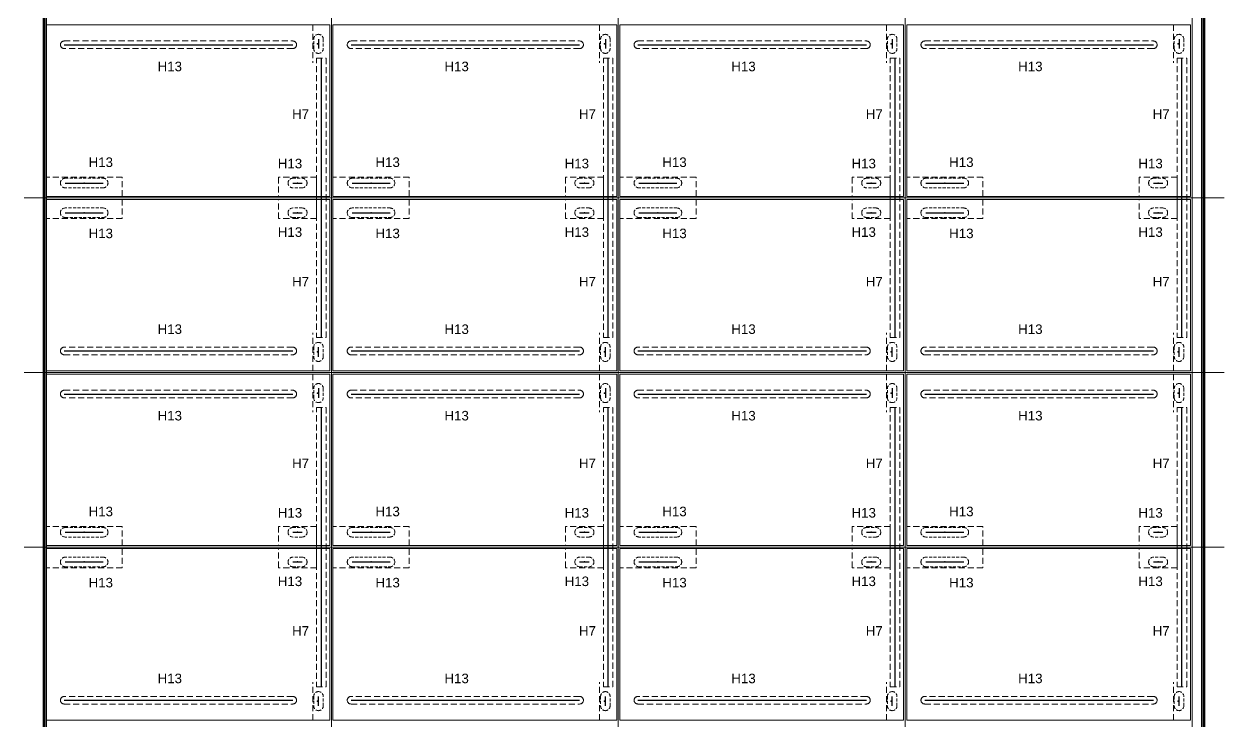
# Model space of a CAD drawing. Header units: millimetres. Extents: x 8271 to 20683, y -3281 to -79.
# Drawn here: x 9951 to 11211, y -1494 to -762 of the extents above; entities that cross this region are included whole.
import ezdxf

# ---------------------------------------------------------------- set-up
doc = ezdxf.new("R2010")
doc.units = ezdxf.units.MM
doc.linetypes.add('HIDDEN', pattern=[9.525, 6.35, -3.175])
doc.linetypes.add('HIDDEN.5x', pattern=[4.7625, 3.175, -1.5875])
doc.layers.add('0-文字', color=2, linetype='Continuous')
doc.layers.add('0-标注', color=7, linetype='Continuous')
for name, color, linetype, lineweight in [('tenon hide', 73, 'HIDDEN.5x', 13), ('层板孔虚线', 163, 'HIDDEN', 13), ('底板框实线', 7, 'Continuous', 20), ('底板框虚线', 73, 'HIDDEN', 13), ('螺杆孔虚线', 6, 'HIDDEN', 13)]:
    doc.layers.add(name, color=color, linetype=linetype, lineweight=lineweight)
doc.styles.get("Standard").update_dxf_attribs({"font": 'arial.ttf'})

msp = doc.modelspace()

# ---------------------------------------------------------------- linework, layer by layer
at = {"linetype": 'HIDDEN'}
for p in [(10259.443, -783.267), (10560.643, -783.267), (10861.843, -783.267), (11163.043, -783.267), (10014.443, -929.267), (10238.443, -929.267), (10315.643, -929.267), (10539.643, -929.267), (10616.843, -929.267), (10840.843, -929.267), (10918.043, -929.267), (11142.043, -929.267), (10014.443, -960.467), (10238.443, -960.467), (10315.643, -960.467), (10539.643, -960.467), (10616.843, -960.467), (10840.843, -960.467), (10918.043, -960.467), (11142.043, -960.467), (10259.443, -1106.467), (10560.643, -1106.467), (10861.843, -1106.467), (11163.043, -1106.467), (10259.443, -1149.667), (10560.643, -1149.667), (10861.843, -1149.667), (11163.043, -1149.667), (10014.443, -1295.667), (10238.443, -1295.667), (10315.643, -1295.667), (10539.643, -1295.667), (10616.843, -1295.667), (10840.843, -1295.667), (10918.043, -1295.667), (11142.043, -1295.667), (10014.443, -1326.867), (10238.443, -1326.867), (10315.643, -1326.867), (10539.643, -1326.867), (10616.843, -1326.867), (10840.843, -1326.867), (10918.043, -1326.867), (11142.043, -1326.867), (10259.443, -1472.867), (10560.643, -1472.867), (10861.843, -1472.867), (11163.043, -1472.867)]:
    msp.add_point(p, dxfattribs=at)
at = {"layer": '0-标注'}
for p, q in [((10260.443, -778.267), (10260.443, -788.267)), ((10561.643, -778.267), (10561.643, -788.267)), ((10862.843, -778.267), (10862.843, -788.267)), ((11164.043, -778.267), (11164.043, -788.267)), ((9993.443, -784.267), (10233.443, -784.267)), ((10294.643, -784.267), (10534.643, -784.267)), ((10595.843, -784.267), (10835.843, -784.267)), ((10897.043, -784.267), (11137.043, -784.267)), ((10263.443, -1091.467), (10263.443, -798.267)), ((10564.643, -1091.467), (10564.643, -798.267)), ((10865.843, -1091.467), (10865.843, -798.267)), ((11167.043, -1091.467), (11167.043, -798.267)), ((9994.443, -929.267), (10034.443, -929.267)), ((10233.443, -929.267), (10243.443, -929.267)), ((10295.643, -929.267), (10335.643, -929.267)), ((10534.643, -929.267), (10544.643, -929.267)), ((10596.843, -929.267), (10636.843, -929.267)), ((10835.843, -929.267), (10845.843, -929.267)), ((10898.043, -929.267), (10938.043, -929.267)), ((11137.043, -929.267), (11147.043, -929.267)), ((9994.443, -960.467), (10034.443, -960.467)), ((10233.443, -960.467), (10243.443, -960.467)), ((10295.643, -960.467), (10335.643, -960.467)), ((10534.643, -960.467), (10544.643, -960.467)), ((10596.843, -960.467), (10636.843, -960.467)), ((10835.843, -960.467), (10845.843, -960.467)), ((10898.043, -960.467), (10938.043, -960.467)), ((11137.043, -960.467), (11147.043, -960.467)), ((9993.443, -1105.467), (10233.443, -1105.467)), ((10260.443, -1111.467), (10260.443, -1101.467)), ((10294.643, -1105.467), (10534.643, -1105.467)), ((10561.643, -1111.467), (10561.643, -1101.467)), ((10595.843, -1105.467), (10835.843, -1105.467)), ((10862.843, -1111.467), (10862.843, -1101.467)), ((10897.043, -1105.467), (11137.043, -1105.467)), ((11164.043, -1111.467), (11164.043, -1101.467)), ((10260.443, -1144.667), (10260.443, -1154.667)), ((10561.643, -1144.667), (10561.643, -1154.667)), ((10862.843, -1144.667), (10862.843, -1154.667)), ((11164.043, -1144.667), (11164.043, -1154.667)), ((9993.443, -1150.667), (10233.443, -1150.667)), ((10294.643, -1150.667), (10534.643, -1150.667)), ((10595.843, -1150.667), (10835.843, -1150.667)), ((10897.043, -1150.667), (11137.043, -1150.667)), ((10263.443, -1457.867), (10263.443, -1164.667)), ((10564.643, -1457.867), (10564.643, -1164.667)), ((10865.843, -1457.867), (10865.843, -1164.667)), ((11167.043, -1457.867), (11167.043, -1164.667)), ((9994.443, -1295.667), (10034.443, -1295.667)), ((10233.443, -1295.667), (10243.443, -1295.667)), ((10295.643, -1295.667), (10335.643, -1295.667)), ((10534.643, -1295.667), (10544.643, -1295.667)), ((10596.843, -1295.667), (10636.843, -1295.667)), ((10835.843, -1295.667), (10845.843, -1295.667)), ((10898.043, -1295.667), (10938.043, -1295.667)), ((11137.043, -1295.667), (11147.043, -1295.667)), ((9994.443, -1326.867), (10034.443, -1326.867)), ((10233.443, -1326.867), (10243.443, -1326.867)), ((10295.643, -1326.867), (10335.643, -1326.867)), ((10534.643, -1326.867), (10544.643, -1326.867)), ((10596.843, -1326.867), (10636.843, -1326.867)), ((10835.843, -1326.867), (10845.843, -1326.867)), ((10898.043, -1326.867), (10938.043, -1326.867)), ((11137.043, -1326.867), (11147.043, -1326.867)), ((9993.443, -1471.867), (10233.443, -1471.867)), ((10260.443, -1477.867), (10260.443, -1467.867)), ((10294.643, -1471.867), (10534.643, -1471.867)), ((10561.643, -1477.867), (10561.643, -1467.867)), ((10595.843, -1471.867), (10835.843, -1471.867)), ((10862.843, -1477.867), (10862.843, -1467.867)), ((10897.043, -1471.867), (11137.043, -1471.867)), ((11164.043, -1477.867), (11164.043, -1467.867))]:
    msp.add_line(p, q, dxfattribs=at)
for points in [[(9971.243, -2595.267), (11191.243, -2595.267), (11191.243, -155.267), (9971.243, -155.267)], [(9974.443, -2592.067), (11188.043, -2592.067), (11188.043, -158.467), (9974.443, -158.467)]]:
    msp.add_lwpolyline(points, close=True, dxfattribs=at)
at = {"layer": '0-标注', "color": 1}
msp.add_lwpolyline([(9972.843, -2593.667), (11189.643, -2593.667), (11189.643, -156.867), (9972.843, -156.867)], close=True, dxfattribs=at)
at = {"layer": 'tenon hide', "linetype": 'HIDDEN.5x'}
for p, q in [((9989.443, -929.267), (9989.443, -929.267)), ((9994.443, -924.267), (10034.443, -924.267)), ((10039.443, -929.267), (10039.443, -929.267)), ((10228.443, -929.267), (10228.443, -929.267)), ((10233.443, -924.267), (10243.443, -924.267)), ((10248.443, -929.267), (10248.443, -929.267)), ((10290.643, -929.267), (10290.643, -929.267)), ((10295.643, -924.267), (10335.643, -924.267)), ((10340.643, -929.267), (10340.643, -929.267)), ((10529.643, -929.267), (10529.643, -929.267)), ((10534.643, -924.267), (10544.643, -924.267)), ((10549.643, -929.267), (10549.643, -929.267)), ((10591.843, -929.267), (10591.843, -929.267)), ((10596.843, -924.267), (10636.843, -924.267)), ((10641.843, -929.267), (10641.843, -929.267)), ((10830.843, -929.267), (10830.843, -929.267)), ((10835.843, -924.267), (10845.843, -924.267)), ((10850.843, -929.267), (10850.843, -929.267)), ((10893.043, -929.267), (10893.043, -929.267)), ((10898.043, -924.267), (10938.043, -924.267)), ((10943.043, -929.267), (10943.043, -929.267)), ((11132.043, -929.267), (11132.043, -929.267)), ((11137.043, -924.267), (11147.043, -924.267)), ((11152.043, -929.267), (11152.043, -929.267)), ((10034.443, -934.267), (9994.443, -934.267)), ((10243.443, -934.267), (10233.443, -934.267)), ((10335.643, -934.267), (10295.643, -934.267)), ((10544.643, -934.267), (10534.643, -934.267)), ((10636.843, -934.267), (10596.843, -934.267)), ((10845.843, -934.267), (10835.843, -934.267)), ((10938.043, -934.267), (10898.043, -934.267)), ((11147.043, -934.267), (11137.043, -934.267)), ((10034.443, -955.467), (9994.443, -955.467)), ((10243.443, -955.467), (10233.443, -955.467)), ((10335.643, -955.467), (10295.643, -955.467)), ((10544.643, -955.467), (10534.643, -955.467)), ((10636.843, -955.467), (10596.843, -955.467)), ((10845.843, -955.467), (10835.843, -955.467)), ((10938.043, -955.467), (10898.043, -955.467)), ((11147.043, -955.467), (11137.043, -955.467)), ((9989.443, -960.467), (9989.443, -960.467)), ((9994.443, -965.467), (10034.443, -965.467)), ((10039.443, -960.467), (10039.443, -960.467)), ((10228.443, -960.467), (10228.443, -960.467)), ((10233.443, -965.467), (10243.443, -965.467)), ((10248.443, -960.467), (10248.443, -960.467)), ((10290.643, -960.467), (10290.643, -960.467)), ((10295.643, -965.467), (10335.643, -965.467)), ((10340.643, -960.467), (10340.643, -960.467)), ((10529.643, -960.467), (10529.643, -960.467)), ((10534.643, -965.467), (10544.643, -965.467)), ((10549.643, -960.467), (10549.643, -960.467)), ((10591.843, -960.467), (10591.843, -960.467)), ((10596.843, -965.467), (10636.843, -965.467)), ((10641.843, -960.467), (10641.843, -960.467)), ((10830.843, -960.467), (10830.843, -960.467)), ((10835.843, -965.467), (10845.843, -965.467)), ((10850.843, -960.467), (10850.843, -960.467)), ((10893.043, -960.467), (10893.043, -960.467)), ((10898.043, -965.467), (10938.043, -965.467)), ((10943.043, -960.467), (10943.043, -960.467)), ((11132.043, -960.467), (11132.043, -960.467)), ((11137.043, -965.467), (11147.043, -965.467)), ((11152.043, -960.467), (11152.043, -960.467)), ((9989.443, -1295.667), (9989.443, -1295.667)), ((9994.443, -1290.667), (10034.443, -1290.667)), ((10039.443, -1295.667), (10039.443, -1295.667)), ((10228.443, -1295.667), (10228.443, -1295.667)), ((10233.443, -1290.667), (10243.443, -1290.667)), ((10248.443, -1295.667), (10248.443, -1295.667)), ((10290.643, -1295.667), (10290.643, -1295.667)), ((10295.643, -1290.667), (10335.643, -1290.667)), ((10340.643, -1295.667), (10340.643, -1295.667)), ((10529.643, -1295.667), (10529.643, -1295.667)), ((10534.643, -1290.667), (10544.643, -1290.667)), ((10549.643, -1295.667), (10549.643, -1295.667)), ((10591.843, -1295.667), (10591.843, -1295.667)), ((10596.843, -1290.667), (10636.843, -1290.667)), ((10641.843, -1295.667), (10641.843, -1295.667)), ((10830.843, -1295.667), (10830.843, -1295.667)), ((10835.843, -1290.667), (10845.843, -1290.667)), ((10850.843, -1295.667), (10850.843, -1295.667)), ((10893.043, -1295.667), (10893.043, -1295.667)), ((10898.043, -1290.667), (10938.043, -1290.667)), ((10943.043, -1295.667), (10943.043, -1295.667)), ((11132.043, -1295.667), (11132.043, -1295.667)), ((11137.043, -1290.667), (11147.043, -1290.667)), ((11152.043, -1295.667), (11152.043, -1295.667)), ((10034.443, -1300.667), (9994.443, -1300.667)), ((10243.443, -1300.667), (10233.443, -1300.667)), ((10335.643, -1300.667), (10295.643, -1300.667)), ((10544.643, -1300.667), (10534.643, -1300.667)), ((10636.843, -1300.667), (10596.843, -1300.667)), ((10845.843, -1300.667), (10835.843, -1300.667)), ((10938.043, -1300.667), (10898.043, -1300.667)), ((11147.043, -1300.667), (11137.043, -1300.667)), ((10034.443, -1321.867), (9994.443, -1321.867)), ((10243.443, -1321.867), (10233.443, -1321.867)), ((10335.643, -1321.867), (10295.643, -1321.867)), ((10544.643, -1321.867), (10534.643, -1321.867)), ((10636.843, -1321.867), (10596.843, -1321.867)), ((10845.843, -1321.867), (10835.843, -1321.867)), ((10938.043, -1321.867), (10898.043, -1321.867)), ((11147.043, -1321.867), (11137.043, -1321.867)), ((9989.443, -1326.867), (9989.443, -1326.867)), ((9994.443, -1331.867), (10034.443, -1331.867)), ((10039.443, -1326.867), (10039.443, -1326.867)), ((10228.443, -1326.867), (10228.443, -1326.867)), ((10233.443, -1331.867), (10243.443, -1331.867)), ((10248.443, -1326.867), (10248.443, -1326.867)), ((10290.643, -1326.867), (10290.643, -1326.867)), ((10295.643, -1331.867), (10335.643, -1331.867)), ((10340.643, -1326.867), (10340.643, -1326.867)), ((10529.643, -1326.867), (10529.643, -1326.867)), ((10534.643, -1331.867), (10544.643, -1331.867)), ((10549.643, -1326.867), (10549.643, -1326.867)), ((10591.843, -1326.867), (10591.843, -1326.867)), ((10596.843, -1331.867), (10636.843, -1331.867)), ((10641.843, -1326.867), (10641.843, -1326.867)), ((10830.843, -1326.867), (10830.843, -1326.867)), ((10835.843, -1331.867), (10845.843, -1331.867)), ((10850.843, -1326.867), (10850.843, -1326.867)), ((10893.043, -1326.867), (10893.043, -1326.867)), ((10898.043, -1331.867), (10938.043, -1331.867)), ((10943.043, -1326.867), (10943.043, -1326.867)), ((11132.043, -1326.867), (11132.043, -1326.867)), ((11137.043, -1331.867), (11147.043, -1331.867)), ((11152.043, -1326.867), (11152.043, -1326.867))]:
    msp.add_line(p, q, dxfattribs=at)
for points in [[(10265.443, -778.267), (10265.443, -788.267, -0.41421356), (10260.443, -793.267), (10260.443, -793.267, -0.41421356), (10255.443, -788.267), (10255.443, -778.267, -0.41421356), (10260.443, -773.267), (10260.443, -773.267, -0.41421356)], [(10566.643, -778.267), (10566.643, -788.267, -0.41421356), (10561.643, -793.267), (10561.643, -793.267, -0.41421356), (10556.643, -788.267), (10556.643, -778.267, -0.41421356), (10561.643, -773.267), (10561.643, -773.267, -0.41421356)], [(10867.843, -778.267), (10867.843, -788.267, -0.41421356), (10862.843, -793.267), (10862.843, -793.267, -0.41421356), (10857.843, -788.267), (10857.843, -778.267, -0.41421356), (10862.843, -773.267), (10862.843, -773.267, -0.41421356)], [(11169.043, -778.267), (11169.043, -788.267, -0.41421356), (11164.043, -793.267), (11164.043, -793.267, -0.41421356), (11159.043, -788.267), (11159.043, -778.267, -0.41421356), (11164.043, -773.267), (11164.043, -773.267, -0.41421356)], [(10265.443, -1111.467), (10265.443, -1101.467, 0.41421356), (10260.443, -1096.467), (10260.443, -1096.467, 0.41421356), (10255.443, -1101.467), (10255.443, -1111.467, 0.41421356), (10260.443, -1116.467), (10260.443, -1116.467, 0.41421356)], [(10566.643, -1111.467), (10566.643, -1101.467, 0.41421356), (10561.643, -1096.467), (10561.643, -1096.467, 0.41421356), (10556.643, -1101.467), (10556.643, -1111.467, 0.41421356), (10561.643, -1116.467), (10561.643, -1116.467, 0.41421356)], [(10867.843, -1111.467), (10867.843, -1101.467, 0.41421356), (10862.843, -1096.467), (10862.843, -1096.467, 0.41421356), (10857.843, -1101.467), (10857.843, -1111.467, 0.41421356), (10862.843, -1116.467), (10862.843, -1116.467, 0.41421356)], [(11169.043, -1111.467), (11169.043, -1101.467, 0.41421356), (11164.043, -1096.467), (11164.043, -1096.467, 0.41421356), (11159.043, -1101.467), (11159.043, -1111.467, 0.41421356), (11164.043, -1116.467), (11164.043, -1116.467, 0.41421356)], [(10265.443, -1144.667), (10265.443, -1154.667, -0.41421356), (10260.443, -1159.667), (10260.443, -1159.667, -0.41421356), (10255.443, -1154.667), (10255.443, -1144.667, -0.41421356), (10260.443, -1139.667), (10260.443, -1139.667, -0.41421356)], [(10566.643, -1144.667), (10566.643, -1154.667, -0.41421356), (10561.643, -1159.667), (10561.643, -1159.667, -0.41421356), (10556.643, -1154.667), (10556.643, -1144.667, -0.41421356), (10561.643, -1139.667), (10561.643, -1139.667, -0.41421356)], [(10867.843, -1144.667), (10867.843, -1154.667, -0.41421356), (10862.843, -1159.667), (10862.843, -1159.667, -0.41421356), (10857.843, -1154.667), (10857.843, -1144.667, -0.41421356), (10862.843, -1139.667), (10862.843, -1139.667, -0.41421356)], [(11169.043, -1144.667), (11169.043, -1154.667, -0.41421356), (11164.043, -1159.667), (11164.043, -1159.667, -0.41421356), (11159.043, -1154.667), (11159.043, -1144.667, -0.41421356), (11164.043, -1139.667), (11164.043, -1139.667, -0.41421356)], [(10265.443, -1477.867), (10265.443, -1467.867, 0.41421356), (10260.443, -1462.867), (10260.443, -1462.867, 0.41421356), (10255.443, -1467.867), (10255.443, -1477.867, 0.41421356), (10260.443, -1482.867), (10260.443, -1482.867, 0.41421356)], [(10566.643, -1477.867), (10566.643, -1467.867, 0.41421356), (10561.643, -1462.867), (10561.643, -1462.867, 0.41421356), (10556.643, -1467.867), (10556.643, -1477.867, 0.41421356), (10561.643, -1482.867), (10561.643, -1482.867, 0.41421356)], [(10867.843, -1477.867), (10867.843, -1467.867, 0.41421356), (10862.843, -1462.867), (10862.843, -1462.867, 0.41421356), (10857.843, -1467.867), (10857.843, -1477.867, 0.41421356), (10862.843, -1482.867), (10862.843, -1482.867, 0.41421356)], [(11169.043, -1477.867), (11169.043, -1467.867, 0.41421356), (11164.043, -1462.867), (11164.043, -1462.867, 0.41421356), (11159.043, -1467.867), (11159.043, -1477.867, 0.41421356), (11164.043, -1482.867), (11164.043, -1482.867, 0.41421356)]]:
    msp.add_lwpolyline(points, format="xyb", close=True, dxfattribs=at)
for centre, start, end in [((9994.443, -929.267), 90, 180), ((9994.443, -929.267), 180, 270), ((10034.443, -929.267), 0, 90), ((10034.443, -929.267), 270, 0), ((10233.443, -929.267), 90, 180), ((10233.443, -929.267), 180, 270), ((10243.443, -929.267), 0, 90), ((10243.443, -929.267), 270, 0), ((10295.643, -929.267), 90, 180), ((10295.643, -929.267), 180, 270), ((10335.643, -929.267), 0, 90), ((10335.643, -929.267), 270, 0), ((10534.643, -929.267), 90, 180), ((10534.643, -929.267), 180, 270), ((10544.643, -929.267), 0, 90), ((10544.643, -929.267), 270, 0), ((10596.843, -929.267), 90, 180), ((10596.843, -929.267), 180, 270), ((10636.843, -929.267), 0, 90), ((10636.843, -929.267), 270, 0), ((10835.843, -929.267), 90, 180), ((10835.843, -929.267), 180, 270), ((10845.843, -929.267), 0, 90), ((10845.843, -929.267), 270, 0), ((10898.043, -929.267), 90, 180), ((10898.043, -929.267), 180, 270), ((10938.043, -929.267), 0, 90), ((10938.043, -929.267), 270, 0), ((11137.043, -929.267), 90, 180), ((11137.043, -929.267), 180, 270), ((11147.043, -929.267), 0, 90), ((11147.043, -929.267), 270, 0), ((9994.443, -960.467), 90, 180), ((10034.443, -960.467), 0, 90), ((10233.443, -960.467), 90, 180), ((10243.443, -960.467), 0, 90), ((10295.643, -960.467), 90, 180), ((10335.643, -960.467), 0, 90), ((10534.643, -960.467), 90, 180), ((10544.643, -960.467), 0, 90), ((10596.843, -960.467), 90, 180), ((10636.843, -960.467), 0, 90), ((10835.843, -960.467), 90, 180), ((10845.843, -960.467), 0, 90), ((10898.043, -960.467), 90, 180), ((10938.043, -960.467), 0, 90), ((11137.043, -960.467), 90, 180), ((11147.043, -960.467), 0, 90), ((9994.443, -960.467), 180, 270), ((10034.443, -960.467), 270, 0), ((10233.443, -960.467), 180, 270), ((10243.443, -960.467), 270, 0), ((10295.643, -960.467), 180, 270), ((10335.643, -960.467), 270, 0), ((10534.643, -960.467), 180, 270), ((10544.643, -960.467), 270, 0), ((10596.843, -960.467), 180, 270), ((10636.843, -960.467), 270, 0), ((10835.843, -960.467), 180, 270), ((10845.843, -960.467), 270, 0), ((10898.043, -960.467), 180, 270), ((10938.043, -960.467), 270, 0), ((11137.043, -960.467), 180, 270), ((11147.043, -960.467), 270, 0), ((9994.443, -1295.667), 90, 180), ((9994.443, -1295.667), 180, 270), ((10034.443, -1295.667), 0, 90), ((10034.443, -1295.667), 270, 0), ((10233.443, -1295.667), 90, 180), ((10233.443, -1295.667), 180, 270), ((10243.443, -1295.667), 0, 90), ((10243.443, -1295.667), 270, 0), ((10295.643, -1295.667), 90, 180), ((10295.643, -1295.667), 180, 270), ((10335.643, -1295.667), 0, 90), ((10335.643, -1295.667), 270, 0), ((10534.643, -1295.667), 90, 180), ((10534.643, -1295.667), 180, 270), ((10544.643, -1295.667), 0, 90), ((10544.643, -1295.667), 270, 0), ((10596.843, -1295.667), 90, 180), ((10596.843, -1295.667), 180, 270), ((10636.843, -1295.667), 0, 90), ((10636.843, -1295.667), 270, 0), ((10835.843, -1295.667), 90, 180), ((10835.843, -1295.667), 180, 270), ((10845.843, -1295.667), 0, 90), ((10845.843, -1295.667), 270, 0), ((10898.043, -1295.667), 90, 180), ((10898.043, -1295.667), 180, 270), ((10938.043, -1295.667), 0, 90), ((10938.043, -1295.667), 270, 0), ((11137.043, -1295.667), 90, 180), ((11137.043, -1295.667), 180, 270), ((11147.043, -1295.667), 0, 90), ((11147.043, -1295.667), 270, 0), ((9994.443, -1326.867), 90, 180), ((10034.443, -1326.867), 0, 90), ((10233.443, -1326.867), 90, 180), ((10243.443, -1326.867), 0, 90), ((10295.643, -1326.867), 90, 180), ((10335.643, -1326.867), 0, 90), ((10534.643, -1326.867), 90, 180), ((10544.643, -1326.867), 0, 90), ((10596.843, -1326.867), 90, 180), ((10636.843, -1326.867), 0, 90), ((10835.843, -1326.867), 90, 180), ((10845.843, -1326.867), 0, 90), ((10898.043, -1326.867), 90, 180), ((10938.043, -1326.867), 0, 90), ((11137.043, -1326.867), 90, 180), ((11147.043, -1326.867), 0, 90), ((9994.443, -1326.867), 180, 270), ((10034.443, -1326.867), 270, 0), ((10233.443, -1326.867), 180, 270), ((10243.443, -1326.867), 270, 0), ((10295.643, -1326.867), 180, 270), ((10335.643, -1326.867), 270, 0), ((10534.643, -1326.867), 180, 270), ((10544.643, -1326.867), 270, 0), ((10596.843, -1326.867), 180, 270), ((10636.843, -1326.867), 270, 0), ((10835.843, -1326.867), 180, 270), ((10845.843, -1326.867), 270, 0), ((10898.043, -1326.867), 180, 270), ((10938.043, -1326.867), 270, 0), ((11137.043, -1326.867), 180, 270), ((11147.043, -1326.867), 270, 0)]:
    msp.add_arc(centre, 5, start, end, dxfattribs=at)
at = {"layer": '层板孔虚线'}
for p, q in [((9974.443, -923.267), (9974.443, -943.267)), ((10054.443, -923.267), (9974.443, -923.267)), ((10054.443, -943.267), (10054.443, -923.267)), ((10218.443, -923.267), (10218.443, -943.267)), ((10258.443, -923.267), (10218.443, -923.267)), ((10258.443, -943.267), (10258.443, -923.267)), ((10275.643, -923.267), (10275.643, -943.267)), ((10355.643, -923.267), (10275.643, -923.267)), ((10355.643, -943.267), (10355.643, -923.267)), ((10519.643, -923.267), (10519.643, -943.267)), ((10559.643, -923.267), (10519.643, -923.267)), ((10559.643, -943.267), (10559.643, -923.267)), ((10576.843, -923.267), (10576.843, -943.267)), ((10656.843, -923.267), (10576.843, -923.267)), ((10656.843, -943.267), (10656.843, -923.267)), ((10820.843, -923.267), (10820.843, -943.267)), ((10860.843, -923.267), (10820.843, -923.267)), ((10860.843, -943.267), (10860.843, -923.267)), ((10878.043, -923.267), (10878.043, -943.267)), ((10958.043, -923.267), (10878.043, -923.267)), ((10958.043, -943.267), (10958.043, -923.267)), ((11122.043, -923.267), (11122.043, -943.267)), ((11162.043, -923.267), (11122.043, -923.267)), ((11162.043, -943.267), (11162.043, -923.267)), ((9974.443, -943.267), (10054.443, -943.267)), ((10218.443, -943.267), (10258.443, -943.267)), ((10275.643, -943.267), (10355.643, -943.267)), ((10519.643, -943.267), (10559.643, -943.267)), ((10576.843, -943.267), (10656.843, -943.267)), ((10820.843, -943.267), (10860.843, -943.267)), ((10878.043, -943.267), (10958.043, -943.267)), ((11122.043, -943.267), (11162.043, -943.267)), ((9974.443, -966.467), (9974.443, -946.467)), ((9974.443, -946.467), (10054.443, -946.467)), ((10054.443, -946.467), (10054.443, -966.467)), ((10218.443, -966.467), (10218.443, -946.467)), ((10218.443, -946.467), (10258.443, -946.467)), ((10258.443, -946.467), (10258.443, -966.467)), ((10275.643, -966.467), (10275.643, -946.467)), ((10275.643, -946.467), (10355.643, -946.467)), ((10355.643, -946.467), (10355.643, -966.467)), ((10519.643, -966.467), (10519.643, -946.467)), ((10519.643, -946.467), (10559.643, -946.467)), ((10559.643, -946.467), (10559.643, -966.467)), ((10576.843, -966.467), (10576.843, -946.467)), ((10576.843, -946.467), (10656.843, -946.467)), ((10656.843, -946.467), (10656.843, -966.467)), ((10820.843, -966.467), (10820.843, -946.467)), ((10820.843, -946.467), (10860.843, -946.467)), ((10860.843, -946.467), (10860.843, -966.467)), ((10878.043, -966.467), (10878.043, -946.467)), ((10878.043, -946.467), (10958.043, -946.467)), ((10958.043, -946.467), (10958.043, -966.467)), ((11122.043, -966.467), (11122.043, -946.467)), ((11122.043, -946.467), (11162.043, -946.467)), ((11162.043, -946.467), (11162.043, -966.467)), ((10054.443, -966.467), (9974.443, -966.467)), ((10258.443, -966.467), (10218.443, -966.467)), ((10355.643, -966.467), (10275.643, -966.467)), ((10559.643, -966.467), (10519.643, -966.467)), ((10656.843, -966.467), (10576.843, -966.467)), ((10860.843, -966.467), (10820.843, -966.467)), ((10958.043, -966.467), (10878.043, -966.467)), ((11162.043, -966.467), (11122.043, -966.467)), ((9974.443, -1289.667), (9974.443, -1309.667)), ((10054.443, -1289.667), (9974.443, -1289.667)), ((10054.443, -1309.667), (10054.443, -1289.667)), ((10218.443, -1289.667), (10218.443, -1309.667)), ((10258.443, -1289.667), (10218.443, -1289.667)), ((10258.443, -1309.667), (10258.443, -1289.667)), ((10275.643, -1289.667), (10275.643, -1309.667)), ((10355.643, -1289.667), (10275.643, -1289.667)), ((10355.643, -1309.667), (10355.643, -1289.667)), ((10519.643, -1289.667), (10519.643, -1309.667)), ((10559.643, -1289.667), (10519.643, -1289.667)), ((10559.643, -1309.667), (10559.643, -1289.667)), ((10576.843, -1289.667), (10576.843, -1309.667)), ((10656.843, -1289.667), (10576.843, -1289.667)), ((10656.843, -1309.667), (10656.843, -1289.667)), ((10820.843, -1289.667), (10820.843, -1309.667)), ((10860.843, -1289.667), (10820.843, -1289.667)), ((10860.843, -1309.667), (10860.843, -1289.667)), ((10878.043, -1289.667), (10878.043, -1309.667)), ((10958.043, -1289.667), (10878.043, -1289.667)), ((10958.043, -1309.667), (10958.043, -1289.667)), ((11122.043, -1289.667), (11122.043, -1309.667)), ((11162.043, -1289.667), (11122.043, -1289.667)), ((11162.043, -1309.667), (11162.043, -1289.667)), ((9974.443, -1309.667), (10054.443, -1309.667)), ((10218.443, -1309.667), (10258.443, -1309.667)), ((10275.643, -1309.667), (10355.643, -1309.667)), ((10519.643, -1309.667), (10559.643, -1309.667)), ((10576.843, -1309.667), (10656.843, -1309.667)), ((10820.843, -1309.667), (10860.843, -1309.667)), ((10878.043, -1309.667), (10958.043, -1309.667)), ((11122.043, -1309.667), (11162.043, -1309.667)), ((9974.443, -1332.867), (9974.443, -1312.867)), ((9974.443, -1312.867), (10054.443, -1312.867)), ((10054.443, -1312.867), (10054.443, -1332.867)), ((10218.443, -1332.867), (10218.443, -1312.867)), ((10218.443, -1312.867), (10258.443, -1312.867)), ((10258.443, -1312.867), (10258.443, -1332.867)), ((10275.643, -1332.867), (10275.643, -1312.867)), ((10275.643, -1312.867), (10355.643, -1312.867)), ((10355.643, -1312.867), (10355.643, -1332.867)), ((10519.643, -1332.867), (10519.643, -1312.867)), ((10519.643, -1312.867), (10559.643, -1312.867)), ((10559.643, -1312.867), (10559.643, -1332.867)), ((10576.843, -1332.867), (10576.843, -1312.867)), ((10576.843, -1312.867), (10656.843, -1312.867)), ((10656.843, -1312.867), (10656.843, -1332.867)), ((10820.843, -1332.867), (10820.843, -1312.867)), ((10820.843, -1312.867), (10860.843, -1312.867)), ((10860.843, -1312.867), (10860.843, -1332.867)), ((10878.043, -1332.867), (10878.043, -1312.867)), ((10878.043, -1312.867), (10958.043, -1312.867)), ((10958.043, -1312.867), (10958.043, -1332.867)), ((11122.043, -1332.867), (11122.043, -1312.867)), ((11122.043, -1312.867), (11162.043, -1312.867)), ((11162.043, -1312.867), (11162.043, -1332.867)), ((10054.443, -1332.867), (9974.443, -1332.867)), ((10258.443, -1332.867), (10218.443, -1332.867)), ((10355.643, -1332.867), (10275.643, -1332.867)), ((10559.643, -1332.867), (10519.643, -1332.867)), ((10656.843, -1332.867), (10576.843, -1332.867)), ((10860.843, -1332.867), (10820.843, -1332.867)), ((10958.043, -1332.867), (10878.043, -1332.867)), ((11162.043, -1332.867), (11122.043, -1332.867))]:
    msp.add_line(p, q, dxfattribs=at)
at = {"layer": '底板框实线', "color": 1}
for p, q in [((9972.843, -2615.267), (9972.843, -147.695)), ((10274.043, -2615.267), (10274.043, -147.695)), ((10575.243, -2615.267), (10575.243, -147.695)), ((10876.443, -2615.267), (10876.443, -147.695)), ((11177.643, -2615.267), (11177.643, -147.695)), ((11211.243, -944.867), (9951.243, -944.867)), ((11211.243, -1128.067), (9951.243, -1128.067)), ((11211.243, -1311.267), (9951.243, -1311.267))]:
    msp.add_line(p, q, dxfattribs=at)
at = {"layer": '底板框实线'}
for p, q in [((9974.443, -943.267), (9974.443, -763.267)), ((9974.443, -763.267), (10272.443, -763.267)), ((10272.443, -763.267), (10272.443, -943.267)), ((10275.643, -943.267), (10275.643, -763.267)), ((10275.643, -763.267), (10573.643, -763.267)), ((10573.643, -763.267), (10573.643, -943.267)), ((10576.843, -943.267), (10576.843, -763.267)), ((10576.843, -763.267), (10874.843, -763.267)), ((10874.843, -763.267), (10874.843, -943.267)), ((10878.043, -943.267), (10878.043, -763.267)), ((10878.043, -763.267), (11176.043, -763.267)), ((11176.043, -763.267), (11176.043, -943.267)), ((10272.443, -943.267), (9974.443, -943.267)), ((10573.643, -943.267), (10275.643, -943.267)), ((10874.843, -943.267), (10576.843, -943.267)), ((11176.043, -943.267), (10878.043, -943.267)), ((9974.443, -946.467), (9974.443, -1126.467)), ((10272.443, -946.467), (9974.443, -946.467)), ((10272.443, -1126.467), (10272.443, -946.467)), ((10275.643, -946.467), (10275.643, -1126.467)), ((10573.643, -946.467), (10275.643, -946.467)), ((10573.643, -1126.467), (10573.643, -946.467)), ((10576.843, -946.467), (10576.843, -1126.467)), ((10874.843, -946.467), (10576.843, -946.467)), ((10874.843, -1126.467), (10874.843, -946.467)), ((10878.043, -946.467), (10878.043, -1126.467)), ((11176.043, -946.467), (10878.043, -946.467)), ((11176.043, -1126.467), (11176.043, -946.467)), ((9974.443, -1126.467), (10272.443, -1126.467)), ((9974.443, -1309.667), (9974.443, -1129.667)), ((9974.443, -1129.667), (10272.443, -1129.667)), ((10272.443, -1129.667), (10272.443, -1309.667)), ((10275.643, -1126.467), (10573.643, -1126.467)), ((10275.643, -1309.667), (10275.643, -1129.667)), ((10275.643, -1129.667), (10573.643, -1129.667)), ((10573.643, -1129.667), (10573.643, -1309.667)), ((10576.843, -1126.467), (10874.843, -1126.467)), ((10576.843, -1309.667), (10576.843, -1129.667)), ((10576.843, -1129.667), (10874.843, -1129.667)), ((10874.843, -1129.667), (10874.843, -1309.667)), ((10878.043, -1126.467), (11176.043, -1126.467)), ((10878.043, -1309.667), (10878.043, -1129.667)), ((10878.043, -1129.667), (11176.043, -1129.667)), ((11176.043, -1129.667), (11176.043, -1309.667)), ((10272.443, -1309.667), (9974.443, -1309.667)), ((10573.643, -1309.667), (10275.643, -1309.667)), ((10874.843, -1309.667), (10576.843, -1309.667)), ((11176.043, -1309.667), (10878.043, -1309.667)), ((9974.443, -1312.867), (9974.443, -1492.867)), ((10272.443, -1312.867), (9974.443, -1312.867)), ((10272.443, -1492.867), (10272.443, -1312.867)), ((10275.643, -1312.867), (10275.643, -1492.867)), ((10573.643, -1312.867), (10275.643, -1312.867)), ((10573.643, -1492.867), (10573.643, -1312.867)), ((10576.843, -1312.867), (10576.843, -1492.867)), ((10874.843, -1312.867), (10576.843, -1312.867)), ((10874.843, -1492.867), (10874.843, -1312.867)), ((10878.043, -1312.867), (10878.043, -1492.867)), ((11176.043, -1312.867), (10878.043, -1312.867)), ((11176.043, -1492.867), (11176.043, -1312.867)), ((9974.443, -1492.867), (10272.443, -1492.867)), ((10275.643, -1492.867), (10573.643, -1492.867)), ((10576.843, -1492.867), (10874.843, -1492.867)), ((10878.043, -1492.867), (11176.043, -1492.867))]:
    msp.add_line(p, q, dxfattribs=at)
at = {"layer": '底板框虚线'}
for p, q in [((10254.443, -763.267), (10254.443, -803.267)), ((10272.443, -763.267), (10254.443, -763.267)), ((10272.443, -803.267), (10272.443, -763.267)), ((10555.643, -763.267), (10555.643, -803.267)), ((10573.643, -763.267), (10555.643, -763.267)), ((10573.643, -803.267), (10573.643, -763.267)), ((10856.843, -763.267), (10856.843, -803.267)), ((10874.843, -763.267), (10856.843, -763.267)), ((10874.843, -803.267), (10874.843, -763.267)), ((11158.043, -763.267), (11158.043, -803.267)), ((11176.043, -763.267), (11158.043, -763.267)), ((11176.043, -803.267), (11176.043, -763.267)), ((9993.443, -780.267), (10233.443, -780.267)), ((10294.643, -780.267), (10534.643, -780.267)), ((10595.843, -780.267), (10835.843, -780.267)), ((10897.043, -780.267), (11137.043, -780.267)), ((9989.443, -784.267), (9989.443, -784.267)), ((10233.443, -788.267), (9993.443, -788.267)), ((10237.443, -784.267), (10237.443, -784.267)), ((10290.643, -784.267), (10290.643, -784.267)), ((10534.643, -788.267), (10294.643, -788.267)), ((10538.643, -784.267), (10538.643, -784.267)), ((10591.843, -784.267), (10591.843, -784.267)), ((10835.843, -788.267), (10595.843, -788.267)), ((10839.843, -784.267), (10839.843, -784.267)), ((10893.043, -784.267), (10893.043, -784.267)), ((11137.043, -788.267), (10897.043, -788.267)), ((11141.043, -784.267), (11141.043, -784.267)), ((10254.443, -1126.467), (10254.443, -1086.467)), ((10272.443, -1086.467), (10272.443, -1126.467)), ((10555.643, -1126.467), (10555.643, -1086.467)), ((10573.643, -1086.467), (10573.643, -1126.467)), ((10856.843, -1126.467), (10856.843, -1086.467)), ((10874.843, -1086.467), (10874.843, -1126.467)), ((11158.043, -1126.467), (11158.043, -1086.467)), ((11176.043, -1086.467), (11176.043, -1126.467)), ((9989.443, -1105.467), (9989.443, -1105.467)), ((10233.443, -1101.467), (9993.443, -1101.467)), ((10237.443, -1105.467), (10237.443, -1105.467)), ((10290.643, -1105.467), (10290.643, -1105.467)), ((10534.643, -1101.467), (10294.643, -1101.467)), ((10538.643, -1105.467), (10538.643, -1105.467)), ((10591.843, -1105.467), (10591.843, -1105.467)), ((10835.843, -1101.467), (10595.843, -1101.467)), ((10839.843, -1105.467), (10839.843, -1105.467)), ((10893.043, -1105.467), (10893.043, -1105.467)), ((11137.043, -1101.467), (10897.043, -1101.467)), ((11141.043, -1105.467), (11141.043, -1105.467)), ((9993.443, -1109.467), (10233.443, -1109.467)), ((10294.643, -1109.467), (10534.643, -1109.467)), ((10595.843, -1109.467), (10835.843, -1109.467)), ((10897.043, -1109.467), (11137.043, -1109.467)), ((10272.443, -1126.467), (10254.443, -1126.467)), ((10254.443, -1129.667), (10254.443, -1169.667)), ((10272.443, -1129.667), (10254.443, -1129.667)), ((10272.443, -1169.667), (10272.443, -1129.667)), ((10573.643, -1126.467), (10555.643, -1126.467)), ((10555.643, -1129.667), (10555.643, -1169.667)), ((10573.643, -1129.667), (10555.643, -1129.667)), ((10573.643, -1169.667), (10573.643, -1129.667)), ((10874.843, -1126.467), (10856.843, -1126.467)), ((10856.843, -1129.667), (10856.843, -1169.667)), ((10874.843, -1129.667), (10856.843, -1129.667)), ((10874.843, -1169.667), (10874.843, -1129.667)), ((11176.043, -1126.467), (11158.043, -1126.467)), ((11158.043, -1129.667), (11158.043, -1169.667)), ((11176.043, -1129.667), (11158.043, -1129.667)), ((11176.043, -1169.667), (11176.043, -1129.667)), ((9989.443, -1150.667), (9989.443, -1150.667)), ((9993.443, -1146.667), (10233.443, -1146.667)), ((10233.443, -1154.667), (9993.443, -1154.667)), ((10237.443, -1150.667), (10237.443, -1150.667)), ((10290.643, -1150.667), (10290.643, -1150.667)), ((10294.643, -1146.667), (10534.643, -1146.667)), ((10534.643, -1154.667), (10294.643, -1154.667)), ((10538.643, -1150.667), (10538.643, -1150.667)), ((10591.843, -1150.667), (10591.843, -1150.667)), ((10595.843, -1146.667), (10835.843, -1146.667)), ((10835.843, -1154.667), (10595.843, -1154.667)), ((10839.843, -1150.667), (10839.843, -1150.667)), ((10893.043, -1150.667), (10893.043, -1150.667)), ((10897.043, -1146.667), (11137.043, -1146.667)), ((11137.043, -1154.667), (10897.043, -1154.667)), ((11141.043, -1150.667), (11141.043, -1150.667)), ((10254.443, -1492.867), (10254.443, -1452.867)), ((10272.443, -1452.867), (10272.443, -1492.867)), ((10555.643, -1492.867), (10555.643, -1452.867)), ((10573.643, -1452.867), (10573.643, -1492.867)), ((10856.843, -1492.867), (10856.843, -1452.867)), ((10874.843, -1452.867), (10874.843, -1492.867)), ((11158.043, -1492.867), (11158.043, -1452.867)), ((11176.043, -1452.867), (11176.043, -1492.867)), ((9989.443, -1471.867), (9989.443, -1471.867)), ((10233.443, -1467.867), (9993.443, -1467.867)), ((10237.443, -1471.867), (10237.443, -1471.867)), ((10290.643, -1471.867), (10290.643, -1471.867)), ((10534.643, -1467.867), (10294.643, -1467.867)), ((10538.643, -1471.867), (10538.643, -1471.867)), ((10591.843, -1471.867), (10591.843, -1471.867)), ((10835.843, -1467.867), (10595.843, -1467.867)), ((10839.843, -1471.867), (10839.843, -1471.867)), ((10893.043, -1471.867), (10893.043, -1471.867)), ((11137.043, -1467.867), (10897.043, -1467.867)), ((11141.043, -1471.867), (11141.043, -1471.867)), ((9993.443, -1475.867), (10233.443, -1475.867)), ((10294.643, -1475.867), (10534.643, -1475.867)), ((10595.843, -1475.867), (10835.843, -1475.867)), ((10897.043, -1475.867), (11137.043, -1475.867)), ((10272.443, -1492.867), (10254.443, -1492.867)), ((10573.643, -1492.867), (10555.643, -1492.867)), ((10874.843, -1492.867), (10856.843, -1492.867)), ((11176.043, -1492.867), (11158.043, -1492.867))]:
    msp.add_line(p, q, dxfattribs=at)
for centre, start, end in [((9993.443, -784.267), 90, 180), ((10233.443, -784.267), 0, 90), ((10294.643, -784.267), 90, 180), ((10534.643, -784.267), 0, 90), ((10595.843, -784.267), 90, 180), ((10835.843, -784.267), 0, 90), ((10897.043, -784.267), 90, 180), ((11137.043, -784.267), 0, 90), ((9993.443, -784.267), 180, 270), ((10233.443, -784.267), 270, 0), ((10294.643, -784.267), 180, 270), ((10534.643, -784.267), 270, 0), ((10595.843, -784.267), 180, 270), ((10835.843, -784.267), 270, 0), ((10897.043, -784.267), 180, 270), ((11137.043, -784.267), 270, 0), ((9993.443, -1105.467), 90, 180), ((9993.443, -1105.467), 180, 270), ((10233.443, -1105.467), 0, 90), ((10233.443, -1105.467), 270, 0), ((10294.643, -1105.467), 90, 180), ((10294.643, -1105.467), 180, 270), ((10534.643, -1105.467), 0, 90), ((10534.643, -1105.467), 270, 0), ((10595.843, -1105.467), 90, 180), ((10595.843, -1105.467), 180, 270), ((10835.843, -1105.467), 0, 90), ((10835.843, -1105.467), 270, 0), ((10897.043, -1105.467), 90, 180), ((10897.043, -1105.467), 180, 270), ((11137.043, -1105.467), 0, 90), ((11137.043, -1105.467), 270, 0), ((9993.443, -1150.667), 90, 180), ((9993.443, -1150.667), 180, 270), ((10233.443, -1150.667), 0, 90), ((10233.443, -1150.667), 270, 0), ((10294.643, -1150.667), 90, 180), ((10294.643, -1150.667), 180, 270), ((10534.643, -1150.667), 0, 90), ((10534.643, -1150.667), 270, 0), ((10595.843, -1150.667), 90, 180), ((10595.843, -1150.667), 180, 270), ((10835.843, -1150.667), 0, 90), ((10835.843, -1150.667), 270, 0), ((10897.043, -1150.667), 90, 180), ((10897.043, -1150.667), 180, 270), ((11137.043, -1150.667), 0, 90), ((11137.043, -1150.667), 270, 0), ((9993.443, -1471.867), 90, 180), ((9993.443, -1471.867), 180, 270), ((10233.443, -1471.867), 0, 90), ((10233.443, -1471.867), 270, 0), ((10294.643, -1471.867), 90, 180), ((10294.643, -1471.867), 180, 270), ((10534.643, -1471.867), 0, 90), ((10534.643, -1471.867), 270, 0), ((10595.843, -1471.867), 90, 180), ((10595.843, -1471.867), 180, 270), ((10835.843, -1471.867), 0, 90), ((10835.843, -1471.867), 270, 0), ((10897.043, -1471.867), 90, 180), ((10897.043, -1471.867), 180, 270), ((11137.043, -1471.867), 0, 90), ((11137.043, -1471.867), 270, 0)]:
    msp.add_arc(centre, 4, start, end, dxfattribs=at)
at = {"layer": '螺杆孔虚线'}
for p, q in [((10258.443, -946.267), (10258.443, -798.267)), ((10258.443, -798.267), (10268.443, -798.267)), ((10268.443, -798.267), (10268.443, -946.267)), ((10559.643, -946.267), (10559.643, -798.267)), ((10559.643, -798.267), (10569.643, -798.267)), ((10569.643, -798.267), (10569.643, -946.267)), ((10860.843, -946.267), (10860.843, -798.267)), ((10860.843, -798.267), (10870.843, -798.267)), ((10870.843, -798.267), (10870.843, -946.267)), ((11162.043, -946.267), (11162.043, -798.267)), ((11162.043, -798.267), (11172.043, -798.267)), ((11172.043, -798.267), (11172.043, -946.267)), ((10258.443, -943.467), (10258.443, -1091.467)), ((10268.443, -1091.467), (10268.443, -943.467)), ((10559.643, -943.467), (10559.643, -1091.467)), ((10569.643, -1091.467), (10569.643, -943.467)), ((10860.843, -943.467), (10860.843, -1091.467)), ((10870.843, -1091.467), (10870.843, -943.467)), ((11162.043, -943.467), (11162.043, -1091.467)), ((11172.043, -1091.467), (11172.043, -943.467)), ((10258.443, -1091.467), (10268.443, -1091.467)), ((10559.643, -1091.467), (10569.643, -1091.467)), ((10860.843, -1091.467), (10870.843, -1091.467)), ((11162.043, -1091.467), (11172.043, -1091.467)), ((10258.443, -1312.667), (10258.443, -1164.667)), ((10258.443, -1164.667), (10268.443, -1164.667)), ((10268.443, -1164.667), (10268.443, -1312.667)), ((10559.643, -1312.667), (10559.643, -1164.667)), ((10559.643, -1164.667), (10569.643, -1164.667)), ((10569.643, -1164.667), (10569.643, -1312.667)), ((10860.843, -1312.667), (10860.843, -1164.667)), ((10860.843, -1164.667), (10870.843, -1164.667)), ((10870.843, -1164.667), (10870.843, -1312.667)), ((11162.043, -1312.667), (11162.043, -1164.667)), ((11162.043, -1164.667), (11172.043, -1164.667)), ((11172.043, -1164.667), (11172.043, -1312.667)), ((10258.443, -1309.867), (10258.443, -1457.867)), ((10268.443, -1457.867), (10268.443, -1309.867)), ((10559.643, -1309.867), (10559.643, -1457.867)), ((10569.643, -1457.867), (10569.643, -1309.867)), ((10860.843, -1309.867), (10860.843, -1457.867)), ((10870.843, -1457.867), (10870.843, -1309.867)), ((11162.043, -1309.867), (11162.043, -1457.867)), ((11172.043, -1457.867), (11172.043, -1309.867)), ((10258.443, -1457.867), (10268.443, -1457.867)), ((10559.643, -1457.867), (10569.643, -1457.867)), ((10860.843, -1457.867), (10870.843, -1457.867)), ((11162.043, -1457.867), (11172.043, -1457.867))]:
    msp.add_line(p, q, dxfattribs=at)

# ---------------------------------------------------------------- texts
at = {"layer": '0-文字', "char_height": 10, "width": 110}
for s, insert, attachment_point in [('H13', (10091.514, -801.972), 1), ('H13', (10392.714, -801.972), 1), ('H13', (10693.914, -801.972), 1), ('H13', (10995.114, -801.972), 1), ('H7', (10232.724, -851.954), 1), ('H7', (10533.924, -851.954), 1), ('H7', (10835.124, -851.954), 1), ('H7', (11136.324, -851.954), 1), ('H13', (10019.063, -902.468), 1), ('H13', (10217.727, -903.852), 1), ('H13', (10320.263, -902.468), 1), ('H13', (10518.927, -903.852), 1), ('H13', (10621.463, -902.468), 1), ('H13', (10820.127, -903.852), 1), ('H13', (10922.663, -902.468), 1), ('H13', (11121.327, -903.852), 1), ('H13', (10019.063, -987.267), 7), ('H13', (10217.727, -985.883), 7), ('H13', (10320.263, -987.267), 7), ('H13', (10518.927, -985.883), 7), ('H13', (10621.463, -987.267), 7), ('H13', (10820.127, -985.883), 7), ('H13', (10922.663, -987.267), 7), ('H13', (11121.327, -985.883), 7), ('H7', (10232.724, -1037.781), 7), ('H7', (10533.924, -1037.781), 7), ('H7', (10835.124, -1037.781), 7), ('H7', (11136.324, -1037.781), 7), ('H13', (10091.514, -1087.763), 7), ('H13', (10392.714, -1087.763), 7), ('H13', (10693.914, -1087.763), 7), ('H13', (10995.114, -1087.763), 7), ('H13', (10091.514, -1168.372), 1), ('H13', (10392.714, -1168.372), 1), ('H13', (10693.914, -1168.372), 1), ('H13', (10995.114, -1168.372), 1), ('H7', (10232.724, -1218.354), 1), ('H7', (10533.924, -1218.354), 1), ('H7', (10835.124, -1218.354), 1), ('H7', (11136.324, -1218.354), 1), ('H13', (10019.063, -1268.868), 1), ('H13', (10217.727, -1270.252), 1), ('H13', (10320.263, -1268.868), 1), ('H13', (10518.927, -1270.252), 1), ('H13', (10621.463, -1268.868), 1), ('H13', (10820.127, -1270.252), 1), ('H13', (10922.663, -1268.868), 1), ('H13', (11121.327, -1270.252), 1), ('H13', (10019.063, -1353.667), 7), ('H13', (10217.727, -1352.283), 7), ('H13', (10320.263, -1353.667), 7), ('H13', (10518.927, -1352.283), 7), ('H13', (10621.463, -1353.667), 7), ('H13', (10820.127, -1352.283), 7), ('H13', (10922.663, -1353.667), 7), ('H13', (11121.327, -1352.283), 7), ('H7', (10232.724, -1404.181), 7), ('H7', (10533.924, -1404.181), 7), ('H7', (10835.124, -1404.181), 7), ('H7', (11136.324, -1404.181), 7), ('H13', (10091.514, -1454.163), 7), ('H13', (10392.714, -1454.163), 7), ('H13', (10693.914, -1454.163), 7), ('H13', (10995.114, -1454.163), 7)]:
    msp.add_mtext(s, dxfattribs=dict(at, insert=insert, attachment_point=attachment_point))

doc.saveas('drawing.dxf')
